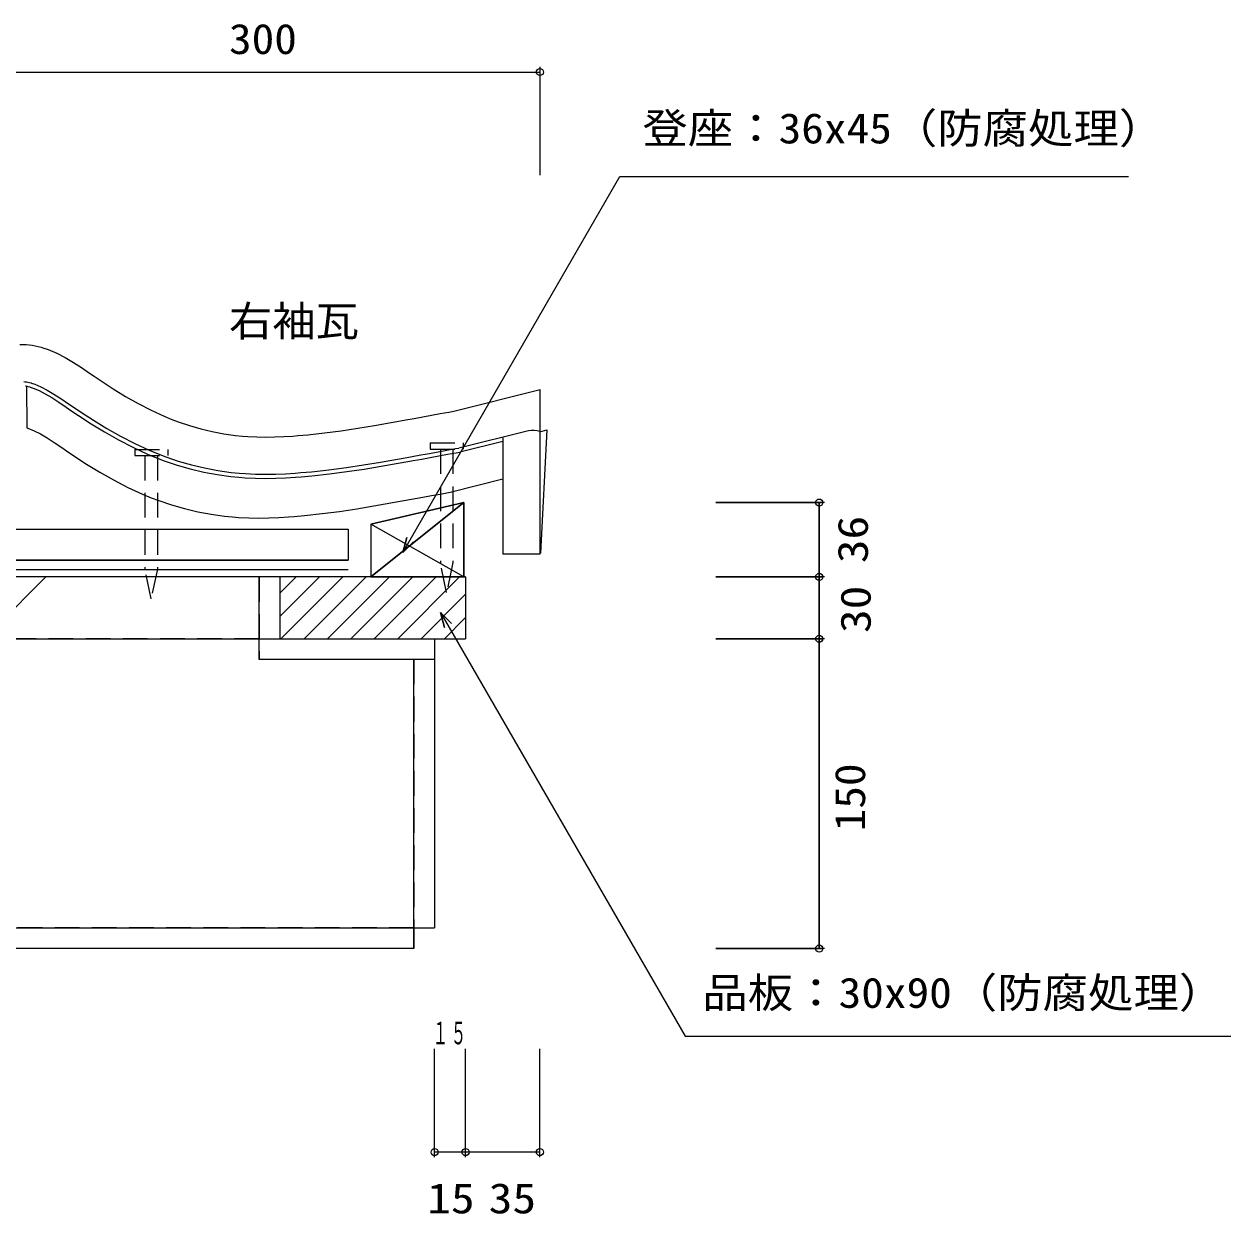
# Model space of a CAD drawing. Units: millimetres, scale not verified. Extents: x -670 to 670, y -300 to 317.
# Drawn here: x 85 to 670, y -269 to 307 of the extents above; entities that cross this region are included whole.
import ezdxf
from ezdxf.enums import TextEntityAlignment as Align

# ---------------------------------------------------------------- set-up
doc = ezdxf.new("R2010")
doc.units = ezdxf.units.MM
doc.header["$LTSCALE"] = 10
doc.linetypes.add('DASHED1', pattern=[1.8, 1.2, -0.6])
doc.linetypes.add('DASHED3', pattern=[4, 3, -1])
for name, color, linetype, lineweight in [('0-0_LAYER001', 4, 'Continuous', 18), ('0-1_LAYER004', 7, 'Continuous', 18), ('0-2_LAYER005', 7, 'Continuous', 18)]:
    doc.layers.add(name, color=color, linetype=linetype, lineweight=lineweight)
doc.styles.add('ＭＳ ゴシック', font='')
doc.styles.get('ＭＳ ゴシック').set_extended_font_data('MS Gothic')

msp = doc.modelspace()

# ---------------------------------------------------------------- linework, layer by layer
at = {"layer": '0-0_LAYER001', "color": 2}
for p, q in [((335.22, 286.64), (335.22, 234.14)), ((35.22, 284.14), (335.22, 284.14)), ((298.37, 75.66), (253.37, 65.24)), ((298.37, 75.66), (253.37, 39.66)), ((473.01, 75.66), (420.51, 75.66)), ((470.51, 39.66), (470.51, 75.66)), ((298.37, 39.66), (253.37, 65.24)), ((473.01, 39.66), (420.51, 39.66)), ((473.01, 39.66), (420.51, 39.66)), ((473.01, 39.66), (420.51, 39.66)), ((470.51, 9.66), (470.51, 39.66)), ((473.01, 9.66), (420.51, 9.66)), ((470.51, -140.34), (470.51, 9.66)), ((473.01, -140.34), (420.51, -140.34)), ((284.22, -241.43), (284.22, -188.93)), ((299.22, -241.43), (299.22, -188.93)), ((335.22, -241.43), (335.22, -188.93)), ((299.22, -238.93), (284.22, -238.93)), ((335.22, -238.93), (299.22, -238.93))]:
    msp.add_line(p, q, dxfattribs=at)
at = {"layer": '0-0_LAYER001'}
for p, q in [((86.12, 132.15), (86.16, 132.14)), ((86.16, 132.14), (86.74, 132.03)), ((86.48, 132.06), (86.66, 111.88)), ((86.74, 132.03), (87.4, 131.88)), ((87.4, 131.88), (88.19, 131.67)), ((88.19, 131.67), (88.37, 131.61)), ((88.37, 131.61), (89.85, 131.11)), ((89.85, 131.11), (92.7, 129.89)), ((92.7, 129.89), (95.59, 128.38)), ((293.61, 119.96), (335.4, 130.41)), ((95.59, 128.38), (98.74, 126.51)), ((98.74, 126.51), (102.15, 124.3)), ((102.15, 124.3), (105.82, 121.83)), ((105.82, 121.83), (108.08, 120.29)), ((108.08, 120.29), (111.66, 117.89)), ((111.66, 117.89), (117.92, 113.84)), ((86.5, 112.01), (87.25, 111.75)), ((87.25, 111.75), (90.24, 110.47)), ((117.92, 113.84), (124.4, 109.87)), ((90.24, 110.47), (93.25, 108.91)), ((93.25, 108.91), (96.48, 106.99)), ((96.48, 106.99), (99.94, 104.75)), ((124.4, 109.87), (131.1, 106.05)), ((131.1, 106.05), (138.06, 102.44)), ((329.75, 110.45), (295.95, 101.99)), ((297.16, 100.35), (317.22, 105.42)), ((317.22, 107.06), (317.22, 50.64)), ((335.22, 109.96), (338.6, 110.82)), ((338.6, 110.82), (335.55, 51.19)), ((99.94, 104.75), (103.63, 102.26)), ((103.63, 102.26), (105.88, 100.73)), ((105.88, 100.73), (109.45, 98.34)), ((138.06, 102.44), (145.19, 99.15)), ((290.52, 99.04), (294.7, 99.81)), ((294.7, 99.81), (297.12, 100.25)), ((109.45, 98.34), (115.67, 94.31)), ((115.67, 94.31), (122.1, 90.37)), ((145.19, 99.15), (149.58, 97.33)), ((149.58, 97.33), (153.29, 95.93)), ((153.29, 95.93), (159.5, 93.83)), ((159.5, 93.83), (165.89, 91.99)), ((258.42, 93.26), (266.6, 94.69)), ((266.6, 94.69), (271.32, 95.54)), ((271.32, 95.54), (273.77, 95.98)), ((273.77, 95.98), (277.96, 96.74)), ((277.96, 96.74), (282.15, 97.5)), ((282.15, 97.5), (286.34, 98.27)), ((286.34, 98.27), (290.52, 99.04)), ((122.1, 90.37), (128.74, 86.59)), ((165.89, 91.99), (172.39, 90.45)), ((172.39, 90.45), (178.95, 89.21)), ((178.95, 89.21), (185.49, 88.3)), ((185.49, 88.3), (189.42, 87.91)), ((189.42, 87.91), (192.48, 87.68)), ((192.48, 87.68), (197.44, 87.45)), ((212.14, 87.64), (216.86, 87.92)), ((216.86, 87.92), (219.66, 88.13)), ((219.66, 88.13), (224.71, 88.58)), ((224.71, 88.58), (233.26, 89.51)), ((233.26, 89.51), (241.75, 90.64)), ((241.75, 90.64), (250.14, 91.9)), ((250.14, 91.9), (258.42, 93.26)), ((128.74, 86.59), (135.62, 83.02)), ((135.62, 83.02), (142.67, 79.76)), ((197.44, 87.45), (202.41, 87.38)), ((202.41, 87.38), (207.31, 87.45)), ((207.31, 87.45), (212.14, 87.64)), ((317.22, 86.92), (292.4, 80.71)), ((142.67, 79.76), (147.01, 77.97)), ((147.01, 77.97), (150.66, 76.59)), ((150.66, 76.59), (156.78, 74.52)), ((246.51, 72.65), (278.48, 78.25)), ((278.48, 78.25), (282.66, 79.02)), ((282.66, 79.02), (286.84, 79.78)), ((286.84, 79.78), (291.02, 80.55)), ((291.02, 80.55), (292.63, 80.85)), ((156.78, 74.52), (163.09, 72.7)), ((163.09, 72.7), (169.49, 71.18)), ((169.49, 71.18), (175.97, 69.96)), ((221.2, 69.35), (229.7, 70.28)), ((229.7, 70.28), (238.16, 71.39)), ((238.16, 71.39), (246.51, 72.65)), ((175.97, 69.96), (182.41, 69.07)), ((182.41, 69.07), (186.28, 68.68)), ((186.28, 68.68), (189.29, 68.46)), ((189.29, 68.46), (194.19, 68.23)), ((194.19, 68.23), (199.1, 68.16)), ((199.1, 68.16), (203.95, 68.23)), ((203.95, 68.23), (208.73, 68.41)), ((208.73, 68.41), (213.41, 68.7)), ((213.41, 68.7), (216.18, 68.91)), ((216.18, 68.91), (221.2, 69.35))]:
    msp.add_line(p, q, dxfattribs=at)
at = {"layer": '0-0_LAYER001', "color": 2, "linetype": 'DASHED1'}
for p, q in [((287.09, 101.51), (287.09, 46.37)), ((293.09, 101.51), (293.09, 46.62)), ((143.94, 98.37), (143.94, 43.22)), ((149.94, 98.37), (149.94, 43.47)), ((146.89, 28.96), (143.94, 43.22)), ((149.94, 43.47), (146.89, 28.96)), ((290.04, 32.11), (287.09, 46.37)), ((293.09, 46.62), (290.04, 32.11)), ((199.22, 39.63), (199.22, -0.34)), ((284.22, -0.34), (199.22, -0.34)), ((274.22, -0.34), (274.22, -130.34))]:
    msp.add_line(p, q, dxfattribs=at)
at = {"layer": '0-0_LAYER001'}
for points in [[(83.38, 152.21), (85.54, 152.25), (86.39, 152.22), (87.86, 152.09), (89.33, 151.89), (90.79, 151.62), (92.24, 151.29), (93.68, 150.9), (94.51, 150.65), (97.04, 149.78), (101.25, 147.98), (105.33, 145.86), (109.29, 143.5), (113.18, 140.99), (117.03, 138.39), (119.26, 136.87), (122.66, 134.59), (128.58, 130.76), (134.57, 127.09), (140.66, 123.62), (146.86, 120.41), (153.2, 117.48), (156.95, 115.93), (160.04, 114.76), (165.46, 112.92), (170.97, 111.34), (176.55, 110.02)], [(85.26, 134.25), (85.88, 134.2), (86.47, 134.12), (87.14, 133.99), (87.88, 133.82), (88.74, 133.59), (88.99, 133.52), (90.56, 132.97), (93.55, 131.7), (96.57, 130.13), (99.8, 128.21), (103.25, 125.97), (106.94, 123.48), (109.19, 121.95), (112.76, 119.56), (118.98, 115.53), (125.41, 111.59), (132.06, 107.81), (138.94, 104.24), (145.99, 100.98), (150.32, 99.19), (153.97, 97.81), (160.09, 95.74), (166.4, 93.93), (172.8, 92.41)], [(335.22, 130.34), (335.22, 50.64), (317.22, 50.64)], [(176.55, 110.02), (182.19, 108.95), (187.86, 108.16), (191.16, 107.83), (193.69, 107.65), (198.05, 107.44), (202.41, 107.38), (206.78, 107.44), (211.14, 107.61), (215.5, 107.88), (218.03, 108.07), (222.75, 108.49), (230.86, 109.37), (238.95, 110.44), (247.02, 111.66), (255.08, 112.98), (263.12, 114.39), (267.78, 115.22), (270.21, 115.66), (274.38, 116.41), (278.55, 117.18), (282.73, 117.94), (286.9, 118.71), (291.07, 119.48), (293.49, 119.92)], [(172.8, 92.41), (179.28, 91.18), (185.72, 90.29), (189.6, 89.9), (192.6, 89.68), (197.5, 89.45), (202.41, 89.38), (207.26, 89.45), (212.04, 89.64), (216.72, 89.92), (219.49, 90.13), (224.52, 90.57), (233.02, 91.5), (241.47, 92.62), (249.83, 93.87), (258.09, 95.24), (266.26, 96.66), (270.97, 97.5), (273.41, 97.94), (277.6, 98.71), (281.79, 99.47), (285.98, 100.24), (290.16, 101.01), (294.33, 101.77), (295.94, 102.07)]]:
    msp.add_lwpolyline(points, dxfattribs=at)
at = {"layer": '0-0_LAYER001', "color": 2, "linetype": 'DASHED1'}
for points in [[(138.94, 101.37), (154.94, 101.37), (154.94, 98.37)], [(138.94, 101.37), (138.94, 98.37), (154.94, 98.37)], [(282.09, 104.51), (298.09, 104.51), (298.09, 101.51)], [(282.09, 104.51), (282.09, 101.51), (298.09, 101.51)]]:
    msp.add_lwpolyline(points, dxfattribs=at)
at = {"layer": '0-0_LAYER001', "color": 2}
for centre in [(335.22, 284.14), (470.51, 75.66), (470.51, 39.66), (470.51, 39.66), (470.51, 9.66), (470.51, 9.66), (470.51, -140.34), (284.22, -238.93), (299.22, -238.93), (299.22, -238.93), (335.22, -238.93)]:
    msp.add_circle(centre, 1.7, dxfattribs=at)
at = {"layer": '0-0_LAYER001'}
msp.add_arc((331.57, 93.99), 16.55, 77.32489, 96.27451, dxfattribs=at)
at = {"layer": '0-1_LAYER004'}
for p, q in [((335.22, 286.64), (335.22, 234.14)), ((-473.08, 284.14), (333.52, 284.14)), ((268.77, 51.41), (373.9, 233.5)), ((373.9, 233.5), (620.37, 233.5)), ((253.37, 65.24), (298.37, 75.66)), ((253.37, 39.66), (298.37, 75.66)), ((298.37, 39.66), (298.37, 75.66)), ((420.51, 75.66), (472.21, 75.66)), ((470.51, 75.66), (470.51, -140.34)), ((298.37, 39.66), (253.37, 65.24)), ((-669.92, 43.18), (242.34, 43.18)), ((209.22, 39.66), (-668.62, 39.66)), ((-83.98, -140.34), (95.99, 39.63)), ((209.22, 39.66), (209.18, 39.66)), ((420.51, 39.66), (472.21, 39.66)), ((287.09, 22.44), (292.39, 17.14)), ((287.09, 22.44), (405.6, -182.83)), ((420.51, 9.66), (472.21, 9.66)), ((274.22, -140.34), (274.22, -0.34)), ((-669.92, -130.34), (284.22, -130.34)), ((274.22, -140.34), (-669.92, -140.34)), ((420.51, -140.34), (472.21, -140.34)), ((405.6, -182.83), (669.92, -182.83)), ((284.22, -240.63), (284.22, -188.93)), ((299.22, -240.63), (299.22, -188.93)), ((335.22, -240.63), (335.22, -188.93)), ((335.22, -238.93), (284.22, -238.93))]:
    msp.add_line(p, q, dxfattribs=at)
at = {"layer": '0-1_LAYER004', "color": 2}
for p, q in [((298.37, 75.66), (298.37, 39.66)), ((253.37, 65.24), (253.37, 39.66)), ((-668.62, 62.7), (242.34, 62.7)), ((242.34, 62.7), (242.34, 47.7)), ((-668.62, 47.7), (242.34, 47.7)), ((95.99, 39.63), (-83.98, -140.34)), ((209.22, 20.42), (228.46, 39.66)), ((209.22, 31.73), (217.15, 39.66)), ((209.78, 9.66), (239.78, 39.66)), ((221.09, 9.66), (251.09, 39.66)), ((232.4, 9.66), (262.4, 39.66)), ((243.72, 9.66), (273.72, 39.66)), ((255.03, 9.66), (285.03, 39.66)), ((266.35, 9.66), (296.35, 39.66)), ((277.66, 9.66), (299.22, 31.22)), ((288.97, 9.66), (299.22, 19.91)), ((284.22, 9.66), (284.22, -130.34)), ((274.22, -130.34), (284.22, -130.34)), ((274.22, -130.34), (274.22, -140.34)), ((274.22, -140.34), (-669.92, -140.34))]:
    msp.add_line(p, q, dxfattribs=at)
at = {"layer": '0-1_LAYER004', "color": 2, "linetype": 'DASHED3'}
msp.add_line((-669.92, 43.18), (242.34, 43.18), dxfattribs=at)
at = {"layer": '0-1_LAYER004', "color": 3}
for p, q in [((299.22, 39.66), (209.22, 39.66)), ((209.22, 39.66), (209.22, 9.66)), ((299.22, 39.66), (299.22, 9.66)), ((209.22, 9.66), (299.22, 9.66))]:
    msp.add_line(p, q, dxfattribs=at)
at = {"layer": '0-1_LAYER004', "color": 2, "linetype": 'DASHED1'}
for p, q in [((199.22, 9.66), (-669.92, 9.66)), ((274.22, -130.34), (-669.92, -130.34))]:
    msp.add_line(p, q, dxfattribs=at)
at = {"layer": '0-1_LAYER004'}
for points in [[(253.37, 65.24), (253.37, 39.66), (299.22, 39.66)], [(-668.62, 62.7), (242.34, 62.7), (242.34, 47.7), (-668.62, 47.7)], [(270.71, 58.65), (268.77, 51.41), (274.07, 56.71)], [(284.22, -0.34), (199.22, -0.34), (199.22, 39.63)], [(287.09, 22.44), (289.03, 15.2), (287.09, 22.44)], [(-669.92, 9.66), (284.22, 9.66), (284.22, -130.34)]]:
    msp.add_lwpolyline(points, dxfattribs=at)
at = {"layer": '0-2_LAYER005', "color": 2}
for points in [[(268.77, 51.41), (373.9, 233.5), (620.37, 233.5)], [(274.07, 56.71), (268.77, 51.41), (270.71, 58.65)], [(289.03, 15.2), (287.09, 22.44), (292.39, 17.14)], [(287.09, 22.44), (405.6, -182.83), (669.92, -182.83)]]:
    msp.add_lwpolyline(points, dxfattribs=at)

# ---------------------------------------------------------------- texts
at = {"layer": '0-0_LAYER001', "color": 7, "insert": (283.28, -186.92), "char_height": 11, "attachment_point": 7, "style": 'ＭＳ ゴシック'}
msp.add_mtext('\\T1.17;\\W0.5;１５', dxfattribs=at)
at = {"layer": '0-2_LAYER005', "style": 'ＭＳ ゴシック'}
for s, width, p in [('300', 1.1, (184.62, 288.48)), ('登座：36x45（防腐処理）', 1.1, (384.86, 245.19)), ('右袖瓦', 1.05, (184.62, 151.83)), ('品板：30x90（防腐処理）', 1.1, (413.92, -173.47)), ('15', 1.15, (280.68, -273)), ('35', 1.15, (310.45, -273))]:
    msp.add_text(s, height=14.66, dxfattribs=dict(at, width=width)).set_placement(p, align=Align.BOTTOM_LEFT)
for s, width, p in [('36', 1.15, (498.51, 46.3)), ('30', 1.15, (499.86, 12.48)), ('150', 1.1, (497.16, -83.59))]:
    msp.add_text(s, height=14.66, rotation=90, dxfattribs=dict(at, width=width)).set_placement(p, align=Align.BOTTOM_LEFT)

doc.saveas('drawing.dxf')
